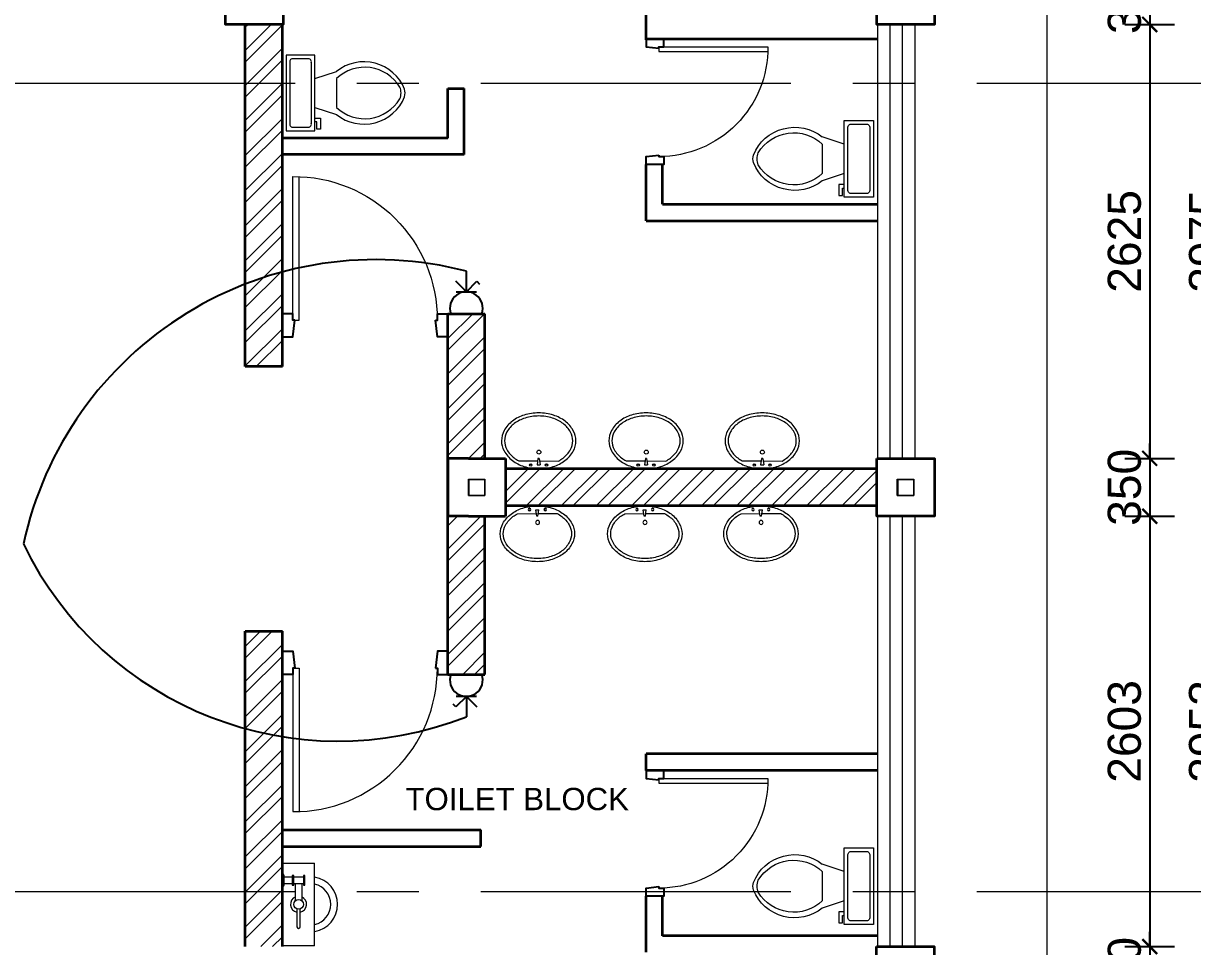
# Model space of a CAD drawing. Header units: inches. Extents: x 527934 to 2134587, y -408734 to 227304.
# Drawn here: x 1957118 to 1964192, y -8411 to -2827 of the extents above; entities that cross this region are included whole.
import ezdxf

# ---------------------------------------------------------------- set-up
doc = ezdxf.new("R2010")
doc.units = ezdxf.units.IN
doc.header["$MEASUREMENT"] = 0
doc.linetypes.add('CENTER', pattern=[2, 1.25, -0.25, 0.25, -0.25])
for name, color, linetype, lineweight in [('2 POWER TEL COMP', 3, 'Continuous', 25), ('6 LIGHT PT WIRING', 3, 'Continuous', 25), ('centre line', 1, 'CENTER', 9), ('dim', 253, 'Continuous', 9), ('door', 77, 'Continuous', 13), ('furniture', 253, 'Continuous', 5), ('hatch', 250, 'Continuous', 5), ('metal', 40, 'Continuous', 18), ('plinth', 5, 'Continuous', 9), ('sill', 253, 'Continuous', 13), ('text', 7, 'Continuous', 13), ('truss', 193, 'Continuous', 13), ('wall - brick', 30, 'Continuous', 35), ('window', 1, 'Continuous', 15)]:
    doc.layers.add(name, color=color, linetype=linetype, lineweight=lineweight)
doc.styles.add('ATTR', font='romans.shx', dxfattribs={"width": 0.8, "height": 1.2})
doc.styles.get("Standard").update_dxf_attribs({"font": 'arial.ttf'})
doc.dimstyles.new('dim 100', dxfattribs={"dimtxt": 200, "dimasz": 90, "dimexe": 150, "dimexo": 150, "dimgap": 50, "dimtad": 1, "dimdec": 0, "dimzin": 0, "dimdsep": 46, "dimtxsty": 'Standard', "dimblk": 'ARCHTICK', "dimcen": 100, "dimdle": 150, "dimazin": 0, "dimtfac": 1, "dimtdec": 0, "dimtix": 1, "dimtmove": 2, "dimatfit": 3, "dimfxl": 150, "dimfxlon": 1, "dimtolj": 1, "dimtzin": 0, "dimarcsym": 0})
pattern_1 = [(45, (-681314, 35826.5), (-106.066017, 106.066017), []), (45, (-681243.29, 35826.5), (-106.066017, 106.066017), [])]

# ---------------------------------------------------------------- blocks, each defined once
blk = doc.blocks.new('Urinal Toilet 1 PV')
for p, q in [((3.85, 0), (6.65, 0)), ((4.2, -0.3499), (6.3, -0.3499)), ((4.2, -2.0999), (4.2, -2.45)), ((6.3, -2.0999), (4.2, -2.0999)), ((4.2, -2.45), (6.3, -2.45)), ((4.55, -0.3499), (4.55, -2.0999)), ((4.55, -2.45), (4.55, -4.5499)), ((5.95, -2.0999), (5.95, -0.3499)), ((5.95, -4.5499), (5.95, -2.45)), ((6.3, -2.45), (6.3, -2.0999)), ((-0.98, -3.15), (-4.9, -3.15)), ((-4.9, -3.8499), (-0.98, -3.8499)), ((0.773, -2.7999), (4.55, -2.7999)), ((4.55, -4.2), (0.784, -4.2)), ((4.2, -4.5499), (4.2, -4.9)), ((6.3, -4.5499), (4.2, -4.5499)), ((4.2, -4.9), (6.3, -4.9)), ((6.3, -4.9), (6.3, -4.5499)), ((-9, -7), (9, -7))]:
    blk.add_line(p, q)
blk.add_lwpolyline([(-9, -7), (-9, 0), (9, 0), (9, -7)])
blk.add_circle((0, -3.5), 1.05)
for centre, radius, start, end in [((4.216, 0.0154), 0.3657, 182.4084, 267.5916), ((6.285, 0.0154), 0.3657, 272.4084, 357.5916), ((0, -3.5), 1.75, 22.85047, 168.577), ((-4.9, -3.5), 0.35, 90, 270), ((0, -3.5), 1.75, 191.8763, 336.5863), ((0, -6), 6, 189.7326, 350.4409), ((0, -6), 4.5, 192.8398, 347.201)]:
    blk.add_arc(centre, radius, start, end)
at = {"style": 'ATTR', "width": 0.8, "flags": 9}
blk.add_attdef('ESTCODE', (0, 0), '', height=0.00000036, dxfattribs=at)
blk = doc.blocks.new('Dd1')
at = {"layer": 'door'}
for p, q in [((6330598.9, 14377), (6330624.9, 14377)), ((6330624.9, 14377), (6330624.9, 13509.6)), ((6330586.9, 14339), (6330586.9, 13509.1))]:
    blk.add_line(p, q, dxfattribs=at)
at = {"layer": 'door', "lineweight": 25}
for points in [[(6330598.9, 14377), (6330586.9, 14377), (6330586.9, 14339), (6330523.9, 14339), (6330523.9, 14479), (6330586.9, 14479)], [(6331448.9, 14377), (6331460.9, 14377), (6331460.9, 14339), (6331523.9, 14339), (6331523.9, 14479), (6331460.9, 14479)]]:
    blk.add_lwpolyline(points, close=True, dxfattribs=at)
at = {"layer": 'door'}
blk.add_arc((6330592.9, 14377), 868, 269.60394, 0, dxfattribs=at)
blk = doc.blocks.new('A$C469E363F')
at = {"color": 0}
for p, q in [((0, 6.38), (-0.79, 6.38)), ((-0.56, 4.75), (-0.79, 6.38)), ((-0.24, 4.75), (0, 6.38)), ((-0.65, 5.39), (-5.48, 5.4)), ((-0.56, 4.75), (-0.24, 4.75)), ((4.68, 5.37), (-0.14, 5.38))]:
    blk.add_line(p, q, dxfattribs=at)
blk.add_lwpolyline([(-0.44, -6.9, 0.075445), (3.31, -6.34, 0.085783), (6.29, -4.83, 0.10607), (8.41, -2.41, 0.126822), (9.09, 0.21, 0.126822), (8.43, 2.82, 0.10607), (6.32, 5.26, 0.085783), (3.35, 6.79, 0.075445), (-0.39, 7.37, 0.075445), (-4.15, 6.81, 0.085783), (-7.12, 5.3, 0.10607), (-9.24, 2.88, 0.126822), (-9.93, 0.26, 0.126822), (-9.26, -2.35, 0.10607), (-7.16, -4.79, 0.085783), (-4.19, -6.32, 0.075445)], format="xyb", close=True, dxfattribs=at)
for points in [[(-5.48, 5.4, 0.038366), (-6.65, 4.66, 0.10607), (-8.55, 2.49, 0.126822), (-9.13, 0.26, 0.126822), (-8.56, -1.97, 0.10607), (-6.68, -4.16, 0.085783), (-3.95, -5.56, 0.075445), (-0.44, -6.11, 0.075445)], [(-0.44, -6.11, 0.075445), (3.08, -5.58, 0.085783), (5.82, -4.19, 0.10607), (7.72, -2.02, 0.126822), (8.3, 0.21, 0.126822), (7.73, 2.44, 0.10607), (5.85, 4.62, 0.038366), (4.68, 5.37, 0.075445)]]:
    blk.add_lwpolyline(points, format="xyb", dxfattribs=at)
for centre, radius in [((-2.41, 6.44), 0.316), ((-2.41, 6.44), 0.276), ((1.61, 6.43), 0.316), ((1.61, 6.43), 0.263), ((-0.46, 3.13), 0.515)]:
    blk.add_circle(centre, radius, dxfattribs=at)
blk = doc.blocks.new('Tank Toilet 3 PV')
for p, q in [((9.5, -6), (9.5, -2)), ((-10, -8.5), (-8, -8.5)), ((-10, -9.5), (-10, -8.5)), ((-7, -9.5), (-10, -9.5)), ((-8, -8.5), (-8, -8)), ((-7, -8), (-7, -9.5)), ((-4, -8), (-6, -14)), ((4, -8), (6, -14)), ((4, -14), (-4, -14))]:
    blk.add_line(p, q)
blk.add_lwpolyline([(10.5, -8), (10.5, 0), (-10.5, 0), (-10.5, -8)], close=True)
for points in [[(-9.5, -2), (-9.5, -6)], [(8.5, -1), (-8.5, -1)], [(-8.5, -7), (8.5, -7)]]:
    blk.add_lwpolyline(points)
for centre, radius, start, end in [((-8.62, -1.88), 0.884, 81.8699, 188.1301), ((8.62, -1.88), 0.884, 351.8699, 98.1301), ((-8.62, -6.12), 0.884, 171.8699, 278.1301), ((8.62, -6.12), 0.884, 261.8699, 8.1301), ((3.52, -21.58), 12.17, 141.4691, 247.9714), ((4.2, -21.82), 11.33, 136.3677, 238.9468), ((-3.52, -21.58), 12.17, 292.0284, 38.5307), ((-4.2, -21.82), 11.33, 301.053, 43.6321), ((0, -27.88), 4, 245.7318, 294.2682), ((0, -29), 4, 254.8605, 285.1395)]:
    blk.add_arc(centre, radius, start, end)
at = {"style": 'ATTR', "width": 0.8, "flags": 9}
blk.add_attdef('ESTCODE', (0, 0), '', height=0.000000846, dxfattribs=at)
blk = doc.blocks.new('HFFHHHFHFHF')
at = {"layer": 'metal'}
for p, q in [((3245108.4, 3299714.1), (3245208.4, 3299714.1)), ((3245108.4, 3299614.1), (3245108.4, 3299714.1)), ((3245108.4, 3299714.1), (3245207.9, 3299714.1)), ((3245108.4, 3299714.1), (3245108.4, 3299614.1)), ((3245111.4, 3299711.1), (3245205.4, 3299711.1)), ((3245111.4, 3299711.1), (3245111.4, 3299617.1)), ((3245205.4, 3299711.1), (3245205.4, 3299617.1)), ((3245208.4, 3299714.1), (3245208.4, 3299614.1)), ((3245208.4, 3299713.6), (3245208.4, 3299614.1)), ((3245208.4, 3299614.1), (3245108.4, 3299614.1)), ((3245108.4, 3299614.1), (3245208.4, 3299614.1)), ((3245111.4, 3299617.1), (3245205.4, 3299617.1))]:
    blk.add_line(p, q, dxfattribs=at)
blk = doc.blocks.new('_ArchTick')
at = {"color": 0, "linetype": 'ByBlock', "const_width": 0.15}
blk.add_lwpolyline([(-0.5, -0.5), (0.5, 0.5)], dxfattribs=at)
blk = doc.blocks.new('*D2278')
at = {"layer": 'Defpoints', "color": 0, "ltscale": 400}
for p in [(1955581.6, 313.1), (1955581.6, -3012.9), (1965388.1, -3012.9)]:
    blk.add_point(p, dxfattribs=at)
at = {"layer": 'dim', "color": 0, "lineweight": -2, "ltscale": 400}
for p, q in [((1965388.1, 463.1), (1965388.1, -3162.9)), ((1965238.1, 313.1), (1965538.1, 313.1)), ((1965238.1, -3012.9), (1965538.1, -3012.9))]:
    blk.add_line(p, q, dxfattribs=at)
at = {"layer": 'dim', "color": 0, "lineweight": -2, "ltscale": 400, "xscale": 90, "yscale": 90, "zscale": 90}
for p, rotation in [((1965388.1, 313.1), 90), ((1965388.1, -3012.9), 270)]:
    blk.add_blockref('_ArchTick', p, dxfattribs=dict(at, rotation=rotation))
at = {"layer": 'dim', "color": 0, "ltscale": 400, "insert": (1965236, -1349.9), "char_height": 200, "attachment_point": 5, "rotation": 90}
blk.add_mtext('\\A1;3326', dxfattribs=at)
blk = doc.blocks.new('*D2279')
at = {"layer": 'Defpoints', "color": 0, "ltscale": 400}
for p in [(1955644.1, -3012.9), (1955644.1, -3362.9), (1965388.1, -3362.9)]:
    blk.add_point(p, dxfattribs=at)
at = {"layer": 'dim', "color": 0, "lineweight": -2, "ltscale": 400}
for p, q in [((1965388.1, -3012.9), (1965388.1, -2922.9)), ((1965238.1, -3012.9), (1965538.1, -3012.9)), ((1965388.1, -3012.9), (1965388.1, -3362.9)), ((1965238.1, -3362.9), (1965538.1, -3362.9)), ((1965388.1, -3362.9), (1965388.1, -3452.9))]:
    blk.add_line(p, q, dxfattribs=at)
at = {"layer": 'dim', "color": 0, "lineweight": -2, "ltscale": 400, "xscale": 90, "yscale": 90, "zscale": 90}
for p, rotation in [((1965388.1, -3012.9), 270), ((1965388.1, -3362.9), 90)]:
    blk.add_blockref('_ArchTick', p, dxfattribs=dict(at, rotation=rotation))
at = {"layer": 'dim', "color": 0, "ltscale": 400, "insert": (1965236, -3187.9), "char_height": 200, "attachment_point": 5, "rotation": 90}
blk.add_mtext('\\A1;350', dxfattribs=at)
blk = doc.blocks.new('*D2280')
at = {"layer": 'Defpoints', "color": 0, "ltscale": 400}
for p in [(1955581.6, -3362.9), (1955581.6, -7902.9), (1965388.1, -7902.9)]:
    blk.add_point(p, dxfattribs=at)
at = {"layer": 'dim', "color": 0, "lineweight": -2, "ltscale": 400}
for p, q in [((1965388.1, -3212.9), (1965388.1, -8052.9)), ((1965238.1, -3362.9), (1965538.1, -3362.9)), ((1965238.1, -7902.9), (1965538.1, -7902.9))]:
    blk.add_line(p, q, dxfattribs=at)
at = {"layer": 'dim', "color": 0, "lineweight": -2, "ltscale": 400, "xscale": 90, "yscale": 90, "zscale": 90}
for p, rotation in [((1965388.1, -3362.9), 90), ((1965388.1, -7902.9), 270)]:
    blk.add_blockref('_ArchTick', p, dxfattribs=dict(at, rotation=rotation))
at = {"layer": 'dim', "color": 0, "ltscale": 400, "insert": (1965236, -5632.9), "char_height": 200, "attachment_point": 5, "rotation": 90}
blk.add_mtext('\\A1;4540', dxfattribs=at)
blk = doc.blocks.new('*D2281')
at = {"layer": 'Defpoints', "color": 0, "ltscale": 400}
for p in [(1955644.1, -7902.9), (1955644.1, -8252.9), (1965388.1, -8252.9)]:
    blk.add_point(p, dxfattribs=at)
at = {"layer": 'dim', "color": 0, "lineweight": -2, "ltscale": 400}
for p, q in [((1965388.1, -7902.9), (1965388.1, -7812.9)), ((1965238.1, -7902.9), (1965538.1, -7902.9)), ((1965388.1, -7902.9), (1965388.1, -8252.9)), ((1965238.1, -8252.9), (1965538.1, -8252.9)), ((1965388.1, -8252.9), (1965388.1, -8342.9))]:
    blk.add_line(p, q, dxfattribs=at)
at = {"layer": 'dim', "color": 0, "lineweight": -2, "ltscale": 400, "xscale": 90, "yscale": 90, "zscale": 90}
for p, rotation in [((1965388.1, -7902.9), 270), ((1965388.1, -8252.9), 90)]:
    blk.add_blockref('_ArchTick', p, dxfattribs=dict(at, rotation=rotation))
at = {"layer": 'dim', "color": 0, "ltscale": 400, "insert": (1965236, -8077.9), "char_height": 200, "attachment_point": 5, "rotation": 90}
blk.add_mtext('\\A1;350', dxfattribs=at)
blk = doc.blocks.new('*D2853')
at = {"layer": 'Defpoints', "color": 0, "ltscale": 400}
for p in [(1962630.8, -2483.1), (1962630.8, -2833.1), (1963932.6, -2833.1)]:
    blk.add_point(p, dxfattribs=at)
at = {"layer": 'dim', "color": 0, "lineweight": -2, "ltscale": 400}
for p, q in [((1963932.6, -2483.1), (1963932.6, -2393.1)), ((1963782.6, -2483.1), (1964082.6, -2483.1)), ((1963932.6, -2483.1), (1963932.6, -2833.1)), ((1963782.6, -2833.1), (1964082.6, -2833.1)), ((1963932.6, -2833.1), (1963932.6, -2923.1))]:
    blk.add_line(p, q, dxfattribs=at)
at = {"layer": 'dim', "color": 0, "lineweight": -2, "ltscale": 400, "xscale": 90, "yscale": 90, "zscale": 90}
for p, rotation in [((1963932.6, -2483.1), 270), ((1963932.6, -2833.1), 90)]:
    blk.add_blockref('_ArchTick', p, dxfattribs=dict(at, rotation=rotation))
at = {"layer": 'dim', "color": 0, "ltscale": 400, "insert": (1963780.4, -2658.1), "char_height": 200, "attachment_point": 5, "rotation": 90}
blk.add_mtext('\\A1;350', dxfattribs=at)
blk = doc.blocks.new('*D2854')
at = {"layer": 'Defpoints', "color": 0, "ltscale": 400}
for p in [(1962510.8, -2833.1), (1962510.8, -5457.9), (1963932.6, -5457.9)]:
    blk.add_point(p, dxfattribs=at)
at = {"layer": 'dim', "color": 0, "lineweight": -2, "ltscale": 400}
for p, q in [((1963932.6, -2683.1), (1963932.6, -5607.9)), ((1963782.6, -2833.1), (1964082.6, -2833.1)), ((1963782.6, -5457.9), (1964082.6, -5457.9))]:
    blk.add_line(p, q, dxfattribs=at)
at = {"layer": 'dim', "color": 0, "lineweight": -2, "ltscale": 400, "xscale": 90, "yscale": 90, "zscale": 90}
for p, rotation in [((1963932.6, -2833.1), 90), ((1963932.6, -5457.9), 270)]:
    blk.add_blockref('_ArchTick', p, dxfattribs=dict(at, rotation=rotation))
at = {"layer": 'dim', "color": 0, "ltscale": 400, "insert": (1963780.5, -4145.5), "char_height": 200, "attachment_point": 5, "rotation": 90}
blk.add_mtext('\\A1;2625', dxfattribs=at)
blk = doc.blocks.new('*D2855')
at = {"layer": 'Defpoints', "color": 0, "ltscale": 400}
for p in [(1962630.8, -5457.9), (1962630.8, -5807.9), (1963932.6, -5807.9)]:
    blk.add_point(p, dxfattribs=at)
at = {"layer": 'dim', "color": 0, "lineweight": -2, "ltscale": 400}
for p, q in [((1963932.6, -5457.9), (1963932.6, -5367.9)), ((1963782.6, -5457.9), (1964082.6, -5457.9)), ((1963932.6, -5457.9), (1963932.6, -5807.9)), ((1963782.6, -5807.9), (1964082.6, -5807.9)), ((1963932.6, -5807.9), (1963932.6, -5897.9))]:
    blk.add_line(p, q, dxfattribs=at)
at = {"layer": 'dim', "color": 0, "lineweight": -2, "ltscale": 400, "xscale": 90, "yscale": 90, "zscale": 90}
for p, rotation in [((1963932.6, -5457.9), 270), ((1963932.6, -5807.9), 90)]:
    blk.add_blockref('_ArchTick', p, dxfattribs=dict(at, rotation=rotation))
at = {"layer": 'dim', "color": 0, "ltscale": 400, "insert": (1963780.4, -5632.9), "char_height": 200, "attachment_point": 5, "rotation": 90}
blk.add_mtext('\\A1;350', dxfattribs=at)
blk = doc.blocks.new('*D2856')
at = {"layer": 'Defpoints', "color": 0, "ltscale": 400}
for p in [(1962510.8, -5807.9), (1962510.8, -8410.9), (1963932.6, -8410.9)]:
    blk.add_point(p, dxfattribs=at)
at = {"layer": 'dim', "color": 0, "lineweight": -2, "ltscale": 400}
for p, q in [((1963932.6, -5657.9), (1963932.6, -8560.9)), ((1963782.6, -5807.9), (1964082.6, -5807.9)), ((1963782.6, -8410.9), (1964082.6, -8410.9))]:
    blk.add_line(p, q, dxfattribs=at)
at = {"layer": 'dim', "color": 0, "lineweight": -2, "ltscale": 400, "xscale": 90, "yscale": 90, "zscale": 90}
for p, rotation in [((1963932.6, -5807.9), 90), ((1963932.6, -8410.9), 270)]:
    blk.add_blockref('_ArchTick', p, dxfattribs=dict(at, rotation=rotation))
at = {"layer": 'dim', "color": 0, "ltscale": 400, "insert": (1963780.4, -7109.4), "char_height": 200, "attachment_point": 5, "rotation": 90}
blk.add_mtext('\\A1;2603', dxfattribs=at)
blk = doc.blocks.new('*D2857')
at = {"layer": 'Defpoints', "color": 0, "ltscale": 400}
for p in [(1962629.2, -8410.9), (1962629.2, -8760.9), (1963932.6, -8760.9)]:
    blk.add_point(p, dxfattribs=at)
at = {"layer": 'dim', "color": 0, "lineweight": -2, "ltscale": 400}
for p, q in [((1963932.6, -8410.9), (1963932.6, -8320.9)), ((1963782.6, -8410.9), (1964082.6, -8410.9)), ((1963932.6, -8410.9), (1963932.6, -8760.9)), ((1963782.6, -8760.9), (1964082.6, -8760.9)), ((1963932.6, -8760.9), (1963932.6, -8850.9))]:
    blk.add_line(p, q, dxfattribs=at)
at = {"layer": 'dim', "color": 0, "lineweight": -2, "ltscale": 400, "xscale": 90, "yscale": 90, "zscale": 90}
for p, rotation in [((1963932.6, -8410.9), 270), ((1963932.6, -8760.9), 90)]:
    blk.add_blockref('_ArchTick', p, dxfattribs=dict(at, rotation=rotation))
at = {"layer": 'dim', "color": 0, "ltscale": 400, "insert": (1963780.4, -8585.9), "char_height": 200, "attachment_point": 5, "rotation": 90}
blk.add_mtext('\\A1;350', dxfattribs=at)
blk = doc.blocks.new('*D2860')
at = {"layer": 'Defpoints', "color": 0, "ltscale": 400}
for p in [(1962505.8, -5633.1), (1964423.7, -5633.1), (1962505.8, -8586.1)]:
    blk.add_point(p, dxfattribs=at)
at = {"layer": 'dim', "color": 0, "lineweight": -2, "ltscale": 400}
for p, q in [((1964423.7, -8736.1), (1964423.7, -5483.1)), ((1964273.7, -5633.1), (1964573.7, -5633.1)), ((1964273.7, -8586.1), (1964573.7, -8586.1))]:
    blk.add_line(p, q, dxfattribs=at)
at = {"layer": 'dim', "color": 0, "lineweight": -2, "ltscale": 400, "xscale": 90, "yscale": 90, "zscale": 90}
for p, rotation in [((1964423.7, -5633.1), 90), ((1964423.7, -8586.1), 270)]:
    blk.add_blockref('_ArchTick', p, dxfattribs=dict(at, rotation=rotation))
at = {"layer": 'dim', "color": 0, "ltscale": 400, "insert": (1964271.6, -7109.6), "char_height": 200, "attachment_point": 5, "rotation": 90}
blk.add_mtext('\\A1;2953', dxfattribs=at)
blk = doc.blocks.new('*D2291')
at = {"layer": 'Defpoints', "color": 0, "ltscale": 400}
for p in [(1962630.8, -2658.1), (1962630.8, -5632.9), (1964423.7, -5632.9)]:
    blk.add_point(p, dxfattribs=at)
at = {"layer": 'dim', "color": 0, "lineweight": -2, "ltscale": 400}
for p, q in [((1964423.7, -2508.1), (1964423.7, -5782.9)), ((1964273.7, -2658.1), (1964573.7, -2658.1)), ((1964273.7, -5632.9), (1964573.7, -5632.9))]:
    blk.add_line(p, q, dxfattribs=at)
at = {"layer": 'dim', "color": 0, "lineweight": -2, "ltscale": 400, "xscale": 90, "yscale": 90, "zscale": 90}
for p, rotation in [((1964423.7, -2658.1), 90), ((1964423.7, -5632.9), 270)]:
    blk.add_blockref('_ArchTick', p, dxfattribs=dict(at, rotation=rotation))
at = {"layer": 'dim', "color": 0, "ltscale": 400, "insert": (1964271.6, -4145.5), "char_height": 200, "attachment_point": 5, "rotation": 90}
blk.add_mtext('\\A1;2975', dxfattribs=at)
blk = doc.blocks.new('*D2861')
at = {"layer": 'Defpoints', "color": 0, "ltscale": 400}
for p in [(1962630.8, 604.6), (1962630.8, -11932.9), (1964899.6, -11932.9)]:
    blk.add_point(p, dxfattribs=at)
at = {"layer": 'dim', "color": 0, "lineweight": -2, "ltscale": 400}
for p, q in [((1964899.6, 754.6), (1964899.6, -12082.9)), ((1964749.6, 604.6), (1965049.6, 604.6)), ((1964749.6, -11932.9), (1965049.6, -11932.9))]:
    blk.add_line(p, q, dxfattribs=at)
at = {"layer": 'dim', "color": 0, "lineweight": -2, "ltscale": 400, "xscale": 90, "yscale": 90, "zscale": 90}
for p, rotation in [((1964899.6, 604.6), 90), ((1964899.6, -11932.9), 270)]:
    blk.add_blockref('_ArchTick', p, dxfattribs=dict(at, rotation=rotation))
at = {"layer": 'dim', "color": 0, "ltscale": 400, "insert": (1964747.4, -5664.1), "char_height": 200, "attachment_point": 5, "rotation": 90}
blk.add_mtext('\\A1;12538', dxfattribs=at)
blk = doc.blocks.new('*D2862')
at = {"layer": 'Defpoints', "color": 0, "ltscale": 400}
for p in [(1956865.8, 9622.1), (1956865.8, -20887.9), (1966392.7, -20887.9)]:
    blk.add_point(p, dxfattribs=at)
at = {"layer": 'dim', "color": 0, "lineweight": -2, "ltscale": 400}
for p, q in [((1966392.7, 9772.1), (1966392.7, -21037.9)), ((1966242.7, 9622.1), (1966542.7, 9622.1)), ((1966242.7, -20887.9), (1966542.7, -20887.9))]:
    blk.add_line(p, q, dxfattribs=at)
at = {"layer": 'dim', "color": 0, "lineweight": -2, "ltscale": 400, "xscale": 90, "yscale": 90, "zscale": 90}
for p, rotation in [((1966392.7, 9622.1), 90), ((1966392.7, -20887.9), 270)]:
    blk.add_blockref('_ArchTick', p, dxfattribs=dict(at, rotation=rotation))
at = {"layer": 'dim', "color": 0, "ltscale": 400, "insert": (1966240.5, -5632.9), "char_height": 200, "attachment_point": 5, "rotation": 90}
blk.add_mtext('\\A1;30510', dxfattribs=at)
blk = doc.blocks.new('*D2876')
at = {"layer": 'Defpoints', "color": 0, "ltscale": 400}
for p in [(1956860.8, -8252.9), (1956860.8, -11578.9), (1965388.1, -11578.9)]:
    blk.add_point(p, dxfattribs=at)
at = {"layer": 'furniture', "color": 0, "lineweight": -2, "ltscale": 400}
for p, q in [((1965388.1, -8102.9), (1965388.1, -11728.9)), ((1965238.1, -8252.9), (1965538.1, -8252.9)), ((1965238.1, -11578.9), (1965538.1, -11578.9))]:
    blk.add_line(p, q, dxfattribs=at)
at = {"layer": 'furniture', "color": 0, "lineweight": -2, "ltscale": 400, "xscale": 90, "yscale": 90, "zscale": 90}
for p, rotation in [((1965388.1, -8252.9), 90), ((1965388.1, -11578.9), 270)]:
    blk.add_blockref('_ArchTick', p, dxfattribs=dict(at, rotation=rotation))
at = {"layer": 'furniture', "color": 0, "ltscale": 400, "insert": (1965236, -9915.9), "char_height": 200, "attachment_point": 5, "rotation": 90}
blk.add_mtext('\\A1;3326', dxfattribs=at)
blk = doc.blocks.new('15 amp socket')
at = {"color": 3, "lineweight": 25}
for p, q in [((593021.7, 179162), (593021.7, 179286.4)), ((593021.7, 179162), (592958.4, 179225.3)), ((593021.7, 179162), (593084.9, 179225.3)), ((593084.9, 179225.3), (593101.9, 179207.9)), ((592959.5, 179162), (593083.9, 179162)), ((592928, 179029), (593115.4, 179029))]:
    blk.add_line(p, q, dxfattribs=at)
blk.add_arc((593021.7, 179062.5), 99.5, 340.35382, 199.64618, dxfattribs=at)

msp = doc.modelspace()

# ---------------------------------------------------------------- hatches: boundary and pattern name
at = {"layer": 'hatch', "lineweight": 5, "ltscale": 400}
h = msp.add_hatch(dxfattribs=at)
h.set_pattern_fill('ANSI32', color=256, scale=400)
h.set_pattern_definition(pattern_1)
edge = h.paths.add_edge_path()
edge.add_line((1958465.8, -2608.1), (1958565.8, -2608.1))
edge = h.paths.add_edge_path()
edge.add_line((1958565.8, -2608.1), (1958565.8, -2708.1))
edge = h.paths.add_edge_path()
edge.add_line((1958565.8, -2708.1), (1958465.8, -2708.1))
edge = h.paths.add_edge_path()
edge.add_line((1958465.8, -2708.1), (1958465.8, -2608.1))
edge = h.paths.add_edge_path()
edge.add_line((1958690.8, -2483.1), (1958690.8, -2833.1))
edge = h.paths.add_edge_path()
edge.add_line((1958340.8, -2483.1), (1958340.8, -2833.1))
edge = h.paths.add_edge_path()
edge.add_line((1958465.8, -2833.1), (1958565.8, -2833.1))
edge = h.paths.add_edge_path()
edge.add_line((1958465.8, -2483.1), (1958565.8, -2483.1))
edge = h.paths.add_edge_path()
edge.add_line((1958465.8, -2483.1), (1958340.8, -2483.1))
edge = h.paths.add_edge_path()
edge.add_line((1958565.8, -2483.1), (1958690.8, -2483.1))
edge = h.paths.add_edge_path()
edge.add_line((1958465.8, -2833.1), (1958340.8, -2833.1))
edge = h.paths.add_edge_path()
edge.add_line((1958565.8, -2833.1), (1958690.8, -2833.1))
h = msp.add_hatch(dxfattribs=at)
h.set_pattern_fill('ANSI32', color=256, scale=400)
h.set_pattern_definition(pattern_1)
edge = h.paths.add_edge_path()
edge.add_line((1962405.8, -2608.1), (1962505.8, -2608.1))
edge = h.paths.add_edge_path()
edge.add_line((1962505.8, -2608.1), (1962505.8, -2708.1))
edge = h.paths.add_edge_path()
edge.add_line((1962505.8, -2708.1), (1962405.8, -2708.1))
edge = h.paths.add_edge_path()
edge.add_line((1962405.8, -2708.1), (1962405.8, -2608.1))
edge = h.paths.add_edge_path()
edge.add_line((1962630.8, -2483.1), (1962630.8, -2833.1))
edge = h.paths.add_edge_path()
edge.add_line((1962280.8, -2483.1), (1962280.8, -2833.1))
edge = h.paths.add_edge_path()
edge.add_line((1962405.8, -2833.1), (1962505.8, -2833.1))
edge = h.paths.add_edge_path()
edge.add_line((1962405.8, -2483.1), (1962505.8, -2483.1))
edge = h.paths.add_edge_path()
edge.add_line((1962405.8, -2483.1), (1962280.8, -2483.1))
edge = h.paths.add_edge_path()
edge.add_line((1962505.8, -2483.1), (1962630.8, -2483.1))
edge = h.paths.add_edge_path()
edge.add_line((1962405.8, -2833.1), (1962280.8, -2833.1))
edge = h.paths.add_edge_path()
edge.add_line((1962505.8, -2833.1), (1962630.8, -2833.1))
h = msp.add_hatch(dxfattribs=at)
h.set_pattern_fill('ANSI32', color=256, scale=400)
h.set_pattern_definition(pattern_1)
h.paths.add_polyline_path([(1958460.8, -2833.1), (1958685.8, -2833.1), (1958685.8, -4903.1), (1958460.8, -4903.1)])
h = msp.add_hatch(dxfattribs=at)
h.set_pattern_fill('ANSI32', color=256, scale=400)
h.set_pattern_definition(pattern_1)
h.paths.add_polyline_path([(1959687, -4583.1), (1959912, -4583.1), (1959912, -5457.9), (1959687, -5457.9)])
h = msp.add_hatch(dxfattribs=at)
h.set_pattern_fill('ANSI32', color=256, scale=400)
h.set_pattern_definition(pattern_1)
edge = h.paths.add_edge_path()
edge.add_line((1959810.8, -5582.9), (1959910.8, -5582.9))
edge = h.paths.add_edge_path()
edge.add_line((1959910.8, -5582.9), (1959910.8, -5682.9))
edge = h.paths.add_edge_path()
edge.add_line((1959910.8, -5682.9), (1959810.8, -5682.9))
edge = h.paths.add_edge_path()
edge.add_line((1959810.8, -5682.9), (1959810.8, -5582.9))
edge = h.paths.add_edge_path()
edge.add_line((1960035.8, -5457.9), (1960035.8, -5807.9))
edge = h.paths.add_edge_path()
edge.add_line((1959685.8, -5457.9), (1959685.8, -5807.9))
edge = h.paths.add_edge_path()
edge.add_line((1959810.8, -5807.9), (1959910.8, -5807.9))
edge = h.paths.add_edge_path()
edge.add_line((1959810.8, -5457.9), (1959910.8, -5457.9))
edge = h.paths.add_edge_path()
edge.add_line((1959810.8, -5457.9), (1959685.8, -5457.9))
edge = h.paths.add_edge_path()
edge.add_line((1959910.8, -5457.9), (1960035.8, -5457.9))
edge = h.paths.add_edge_path()
edge.add_line((1959810.8, -5807.9), (1959685.8, -5807.9))
edge = h.paths.add_edge_path()
edge.add_line((1959910.8, -5807.9), (1960035.8, -5807.9))
h = msp.add_hatch(dxfattribs=at)
h.set_pattern_fill('ANSI32', color=256, scale=400)
h.set_pattern_definition(pattern_1)
edge = h.paths.add_edge_path()
edge.add_line((1962405.8, -5582.9), (1962505.8, -5582.9))
edge = h.paths.add_edge_path()
edge.add_line((1962505.8, -5582.9), (1962505.8, -5682.9))
edge = h.paths.add_edge_path()
edge.add_line((1962505.8, -5682.9), (1962405.8, -5682.9))
edge = h.paths.add_edge_path()
edge.add_line((1962405.8, -5682.9), (1962405.8, -5582.9))
edge = h.paths.add_edge_path()
edge.add_line((1962630.8, -5457.9), (1962630.8, -5807.9))
edge = h.paths.add_edge_path()
edge.add_line((1962280.8, -5457.9), (1962280.8, -5807.9))
edge = h.paths.add_edge_path()
edge.add_line((1962405.8, -5807.9), (1962505.8, -5807.9))
edge = h.paths.add_edge_path()
edge.add_line((1962405.8, -5457.9), (1962505.8, -5457.9))
edge = h.paths.add_edge_path()
edge.add_line((1962405.8, -5457.9), (1962280.8, -5457.9))
edge = h.paths.add_edge_path()
edge.add_line((1962505.8, -5457.9), (1962630.8, -5457.9))
edge = h.paths.add_edge_path()
edge.add_line((1962405.8, -5807.9), (1962280.8, -5807.9))
edge = h.paths.add_edge_path()
edge.add_line((1962505.8, -5807.9), (1962630.8, -5807.9))
h = msp.add_hatch(dxfattribs=at)
h.set_pattern_fill('ANSI32', color=256, scale=400)
h.set_pattern_definition(pattern_1)
h.paths.add_polyline_path([(1960035.8, -5745.4), (1960035.8, -5520.4), (1962278.3, -5520.4), (1962283.3, -5745.4)])
h = msp.add_hatch(dxfattribs=at)
h.set_pattern_fill('ANSI32', color=256, scale=400)
h.set_pattern_definition(pattern_1)
h.paths.add_polyline_path([(1959687, -5807.9), (1959912, -5807.9), (1959910.8, -6764.8), (1959685.8, -6764.8)])
h = msp.add_hatch(dxfattribs=at)
h.set_pattern_fill('ANSI32', color=256, scale=400)
h.set_pattern_definition(pattern_1)
h.paths.add_polyline_path([(1958460.8, -6503.4), (1958685.8, -6503.4), (1958685.8, -8410.9), (1958460.8, -8410.9)])
h = msp.add_hatch(dxfattribs=at)
h.set_pattern_fill('ANSI32', color=256, scale=400)
h.set_pattern_definition(pattern_1)
edge = h.paths.add_edge_path()
edge.add_line((1958465.8, -8535.9), (1958565.8, -8535.9))
edge = h.paths.add_edge_path()
edge.add_line((1958565.8, -8535.9), (1958565.8, -8635.9))
edge = h.paths.add_edge_path()
edge.add_line((1958565.8, -8635.9), (1958465.8, -8635.9))
edge = h.paths.add_edge_path()
edge.add_line((1958465.8, -8635.9), (1958465.8, -8535.9))
edge = h.paths.add_edge_path()
edge.add_line((1958690.8, -8410.9), (1958690.8, -8760.9))
edge = h.paths.add_edge_path()
edge.add_line((1958340.8, -8410.9), (1958340.8, -8760.9))
edge = h.paths.add_edge_path()
edge.add_line((1958465.8, -8760.9), (1958565.8, -8760.9))
edge = h.paths.add_edge_path()
edge.add_line((1958465.8, -8410.9), (1958565.8, -8410.9))
edge = h.paths.add_edge_path()
edge.add_line((1958465.8, -8410.9), (1958340.8, -8410.9))
edge = h.paths.add_edge_path()
edge.add_line((1958565.8, -8410.9), (1958690.8, -8410.9))
edge = h.paths.add_edge_path()
edge.add_line((1958465.8, -8760.9), (1958340.8, -8760.9))
edge = h.paths.add_edge_path()
edge.add_line((1958565.8, -8760.9), (1958690.8, -8760.9))
h = msp.add_hatch(dxfattribs=at)
h.set_pattern_fill('ANSI32', color=256, scale=400)
h.set_pattern_definition(pattern_1)
edge = h.paths.add_edge_path()
edge.add_line((1962405.8, -8535.9), (1962505.8, -8535.9))
edge = h.paths.add_edge_path()
edge.add_line((1962505.8, -8535.9), (1962505.8, -8635.9))
edge = h.paths.add_edge_path()
edge.add_line((1962505.8, -8635.9), (1962405.8, -8635.9))
edge = h.paths.add_edge_path()
edge.add_line((1962405.8, -8635.9), (1962405.8, -8535.9))
edge = h.paths.add_edge_path()
edge.add_line((1962630.8, -8410.9), (1962630.8, -8760.9))
edge = h.paths.add_edge_path()
edge.add_line((1962280.8, -8410.9), (1962280.8, -8760.9))
edge = h.paths.add_edge_path()
edge.add_line((1962405.8, -8760.9), (1962505.8, -8760.9))
edge = h.paths.add_edge_path()
edge.add_line((1962405.8, -8410.9), (1962505.8, -8410.9))
edge = h.paths.add_edge_path()
edge.add_line((1962405.8, -8410.9), (1962280.8, -8410.9))
edge = h.paths.add_edge_path()
edge.add_line((1962505.8, -8410.9), (1962630.8, -8410.9))
edge = h.paths.add_edge_path()
edge.add_line((1962405.8, -8760.9), (1962280.8, -8760.9))
edge = h.paths.add_edge_path()
edge.add_line((1962505.8, -8760.9), (1962630.8, -8760.9))

# ---------------------------------------------------------------- linework, layer by layer
at = {"layer": '6 LIGHT PT WIRING', "ltscale": 400}
for centre, radius, start, end in [((1959249.9, -6437), 2181.3, 75.43947, 167.77294), ((1959022.3, -5051.5), 2116.4, 205.87163, 291.50795)]:
    msp.add_arc(centre, radius, start, end, dxfattribs=at)
at = {"layer": 'centre line', "ltscale": 1500}
for p, q in [((1920886.5, -3187.9), (1968092.6, -3187.9)), ((1920886.5, -8077.9), (1968092.6, -8077.9))]:
    msp.add_line(p, q, dxfattribs=at)
at = {"layer": 'metal'}
for p, q in [((1959810.8, -5582.9), (1959910.8, -5582.9)), ((1959810.8, -5682.9), (1959810.8, -5582.9)), ((1959910.8, -5582.9), (1959910.8, -5682.9)), ((1959910.8, -5682.9), (1959810.8, -5682.9))]:
    msp.add_line(p, q, dxfattribs=at)
at = {"layer": 'plinth'}
msp.add_line((1963310.8, 1504.6), (1963310.8, -12770.4), dxfattribs=at)
at = {"layer": 'sill'}
for p, q in [((1962285.8, -2833.1), (1962285.8, -5457.9)), ((1962510.8, -2833.1), (1962510.8, -5457.9)), ((1962285.8, -5807.9), (1962285.8, -8410.9)), ((1962510.8, -5807.9), (1962510.8, -8410.9))]:
    msp.add_line(p, q, dxfattribs=at)
at = {"layer": 'wall - brick'}
for p, q in [((1960885.8, -2925.7), (1960885.8, -2580.4)), ((1958460.8, -4903.1), (1958460.8, -2833.1)), ((1958685.8, -4903.1), (1958685.8, -2833.1)), ((1960885.8, -2920.4), (1962285.8, -2920.4)), ((1960985.8, -2920.4), (1960985.8, -2920.4)), ((1959685.8, -3220.4), (1959785.8, -3220.4)), ((1959685.8, -3520.4), (1959685.8, -3220.4)), ((1959785.8, -3620.4), (1959785.8, -3220.4)), ((1959685.8, -3520.4), (1958685.8, -3520.4)), ((1959785.8, -3620.4), (1958685.8, -3620.4)), ((1960885.8, -4020.4), (1960885.8, -3680.4)), ((1960985.8, -3920.4), (1960985.8, -3680.4)), ((1960985.8, -3920.4), (1962285.8, -3920.4)), ((1960885.8, -4020.4), (1962285.8, -4020.4)), ((1959685.8, -6764.8), (1959685.8, -4583.1)), ((1959685.8, -4583.1), (1959910.8, -4583.1)), ((1959910.8, -5457.9), (1959910.8, -4583.1)), ((1958685.8, -4903.1), (1958460.8, -4903.1)), ((1962280.8, -5520.4), (1960035.8, -5520.4)), ((1962280.8, -5745.4), (1960035.8, -5745.4)), ((1959910.8, -6764.8), (1959910.8, -5805.4)), ((1958460.8, -6503.4), (1958685.8, -6503.4)), ((1958460.8, -8410.9), (1958460.8, -6503.4)), ((1958685.8, -8410.9), (1958685.8, -6503.4)), ((1959685.8, -6764.8), (1959910.8, -6764.8)), ((1960885.8, -7345.4), (1960885.8, -7245.4)), ((1962285.8, -7245.4), (1960885.8, -7245.4)), ((1962285.8, -7345.4), (1960885.8, -7345.4)), ((1958685.8, -7705.4), (1959885.8, -7705.4)), ((1959885.8, -7805.4), (1959885.8, -7705.4)), ((1958685.8, -7805.4), (1959885.8, -7805.4)), ((1960885.8, -8445.4), (1960885.8, -8105.4)), ((1960985.8, -8345.4), (1960985.8, -8105.4)), ((1962285.8, -8345.4), (1960985.8, -8345.4))]:
    msp.add_line(p, q, dxfattribs=at)
at = {"layer": 'wall - brick', "ltscale": 0.5}
for p, q in [((1959685.8, -5457.9), (1959685.8, -5807.9)), ((1959810.8, -5457.9), (1959685.8, -5457.9)), ((1959810.8, -5457.9), (1959910.8, -5457.9)), ((1959910.8, -5457.9), (1960035.8, -5457.9)), ((1960035.8, -5457.9), (1960035.8, -5807.9)), ((1959810.8, -5807.9), (1959685.8, -5807.9)), ((1959810.8, -5807.9), (1959910.8, -5807.9)), ((1959910.8, -5807.9), (1960035.8, -5807.9))]:
    msp.add_line(p, q, dxfattribs=at)
at = {"layer": 'wall - brick'}
for points in [[(1958340.8, -2483.1), (1958690.8, -2483.1), (1958690.8, -2833.1), (1958340.8, -2833.1), (1958340.8, -2483.1)], [(1962280.8, -2483.1), (1962630.8, -2483.1), (1962630.8, -2833.1), (1962280.8, -2833.1), (1962280.8, -2483.1)], [(1962280.8, -5457.9), (1962630.8, -5457.9), (1962630.8, -5807.9), (1962280.8, -5807.9), (1962280.8, -5457.9)], [(1962279.2, -8410.9), (1962629.2, -8410.9), (1962629.2, -8760.9), (1962279.2, -8760.9), (1962279.2, -8410.9)]]:
    msp.add_lwpolyline(points, dxfattribs=at)
at = {"layer": 'window'}
for p, q in [((1962360.8, -2833.1), (1962360.8, -5457.9)), ((1962435.8, -2833.1), (1962435.8, -5457.9)), ((1962360.8, -5807.9), (1962360.8, -8410.9)), ((1962435.8, -5807.9), (1962435.8, -8410.9))]:
    msp.add_line(p, q, dxfattribs=at)

# ---------------------------------------------------------------- block references
at = {"layer": '2 POWER TEL COMP'}
for p, rotation in [((1366776.6, -183612.1), 1.667526652835144e-08), ((2552820, 172264.2), 179.9999999991662)]:
    msp.add_blockref('15 amp socket', p, dxfattribs=dict(at, rotation=rotation))
at = {"layer": 'dim', "xscale": -0.7600000000093132, "yscale": 0.7600000000093132, "zscale": 0.76, "rotation": 90}
for p in [(1971889.8, 4808277.8), (1971889.8, 4803852.8)]:
    msp.add_blockref('Dd1', p, dxfattribs=at)
at = {"layer": 'dim', "xscale": -1, "rotation": 180}
msp.add_blockref('Dd1', (-4371838.1, 9755.9), dxfattribs=at)
at = {"layer": 'dim'}
msp.add_blockref('Dd1', (-4371838.1, -21103.8), dxfattribs=at)
at = {"layer": 'furniture'}
for name, p, xscale, yscale, zscale, rotation in [('Tank Toilet 3 PV', (1958707.6, -3247.7), 21.81820293486817, 21.81820293486817, 21.81820293486408, 90), ('Tank Toilet 3 PV', (1962261.2, -3646), -22.09093047154602, 22.09093047154602, 22.09093047154987, 270), ('A$C469E363F', (1960226, -5346.1), 23.6599030890502, 23.65990308903565, 23.65990308903565, 180), ('A$C469E363F', (1960875.8, -5346.1), 23.6599030890502, 23.65990308903565, 23.65990308903565, 180), ('A$C469E363F', (1961578.4, -5346.1), 23.6599030890502, 23.65990308903565, 23.65990308903565, 180), ('Tank Toilet 3 PV', (1962261.2, -8045.7), -22.09093047154602, 22.09093047154602, 22.09093047154987, 270), ('Urinal Toilet 1 PV', (1958685.8, -8155.4), 27.77777777778101, 27.77777777778101, 27.77777777777778, 90)]:
    msp.add_blockref(name, p, dxfattribs=dict(at, xscale=xscale, yscale=yscale, zscale=zscale, rotation=rotation))
at = {"layer": 'furniture', "xscale": -23.6599030890502, "yscale": 23.65990308903565, "zscale": 23.65990308903671}
for p in [(1960218.3, -5919.5), (1960868.2, -5919.5), (1961570.7, -5919.5)]:
    msp.add_blockref('A$C469E363F', p, dxfattribs=at)
at = {"layer": 'truss'}
for p in [(-1285297.7, -3305297), (-1282702.7, -3305297)]:
    msp.add_blockref('HFFHHHFHFHF', p, dxfattribs=at)

# ---------------------------------------------------------------- texts
at = {"layer": 'text'}
msp.add_text('TOILET BLOCK', height=135, dxfattribs=at).set_placement((1959430, -7585.8))

# ---------------------------------------------------------------- dimensions: what is measured, and where the dimension line sits
at = {"layer": 'dim', "ltscale": 400}
for base, p1, p2, picture, middle in [((1966392.7, -20887.9), (1956865.8, 9622.1), (1956865.8, -20887.9), '*D2862', (1966240.5, -5632.9)), ((1964899.6322, -11932.8825), (1962630.7655, 604.6202), (1962630.7655, -11932.8825), '*D2861', (1964747.4494, -5664.1311)), ((1965388.1, -3012.9), (1955581.6, 313.1), (1955581.6, -3012.9), '*D2278', (1965236, -1349.9)), ((1963932.6, -2833.1), (1962630.8, -2483.1), (1962630.8, -2833.1), '*D2853', (1963780.4, -2658.1)), ((1964423.7, -5632.9), (1962630.8, -2658.1), (1962630.8, -5632.9), '*D2291', (1964271.6, -4145.5)), ((1963932.6, -5457.9), (1962510.8, -2833.1), (1962510.8, -5457.9), '*D2854', (1963780.5, -4145.5)), ((1965388.1, -3362.9), (1955644.1, -3012.9), (1955644.1, -3362.9), '*D2279', (1965236, -3187.9)), ((1965388.1, -7902.9), (1955581.6, -3362.9), (1955581.6, -7902.9), '*D2280', (1965236, -5632.9)), ((1963932.6, -5807.9), (1962630.8, -5457.9), (1962630.8, -5807.9), '*D2855', (1963780.4, -5632.9)), ((1964423.7, -5633.1), (1962505.8, -8586.1), (1962505.8, -5633.1), '*D2860', (1964271.6, -7109.6)), ((1963932.6, -8410.9), (1962510.8, -5807.9), (1962510.8, -8410.9), '*D2856', (1963780.4, -7109.4)), ((1965388.1, -8252.9), (1955644.1, -7902.9), (1955644.1, -8252.9), '*D2281', (1965236, -8077.9)), ((1963932.6, -8760.9), (1962629.2, -8410.9), (1962629.2, -8760.9), '*D2857', (1963780.4, -8585.9))]:
    dim = msp.add_linear_dim(base=base, p1=p1, p2=p2, angle=90, dimstyle='dim 100', override={"dimpost": '\\X'}, dxfattribs=at)
    dim.commit()
    dim.dimension.update_dxf_attribs({"geometry": picture, "text_midpoint": middle})
at = {"layer": 'furniture', "ltscale": 400}
dim = msp.add_linear_dim(base=(1965388.1, -11578.9), p1=(1956860.8, -8252.9), p2=(1956860.8, -11578.9), angle=90, dimstyle='dim 100', override={"dimpost": '\\X'}, dxfattribs=at)
dim.commit()
dim.dimension.update_dxf_attribs({"geometry": '*D2876', "text_midpoint": (1965236, -9915.9)})

doc.saveas('drawing.dxf')
